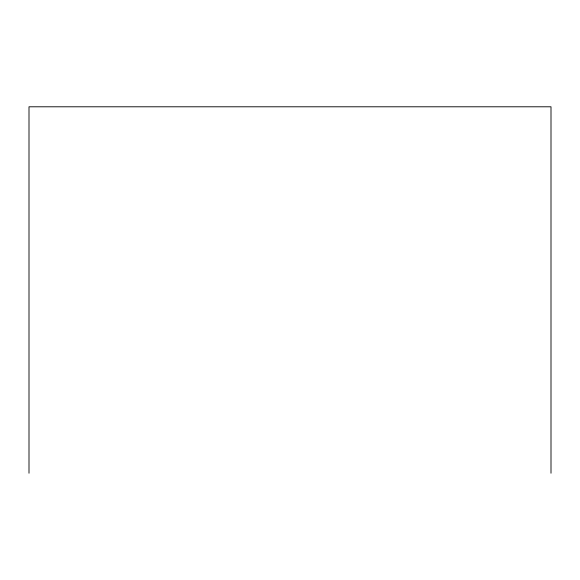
<?xml version="1.0" encoding="UTF-8"?>
<svg xmlns="http://www.w3.org/2000/svg" width="580" height="580" viewBox="0 0 580 580"><rect width="100%" height="100%" fill="white"/><g stroke="black" fill="none" stroke-linecap="round" stroke-linejoin="round"><path stroke-width="0.87" d="M551 473.208L551 106.793L29 106.793L29 473.208"/></g></svg>
